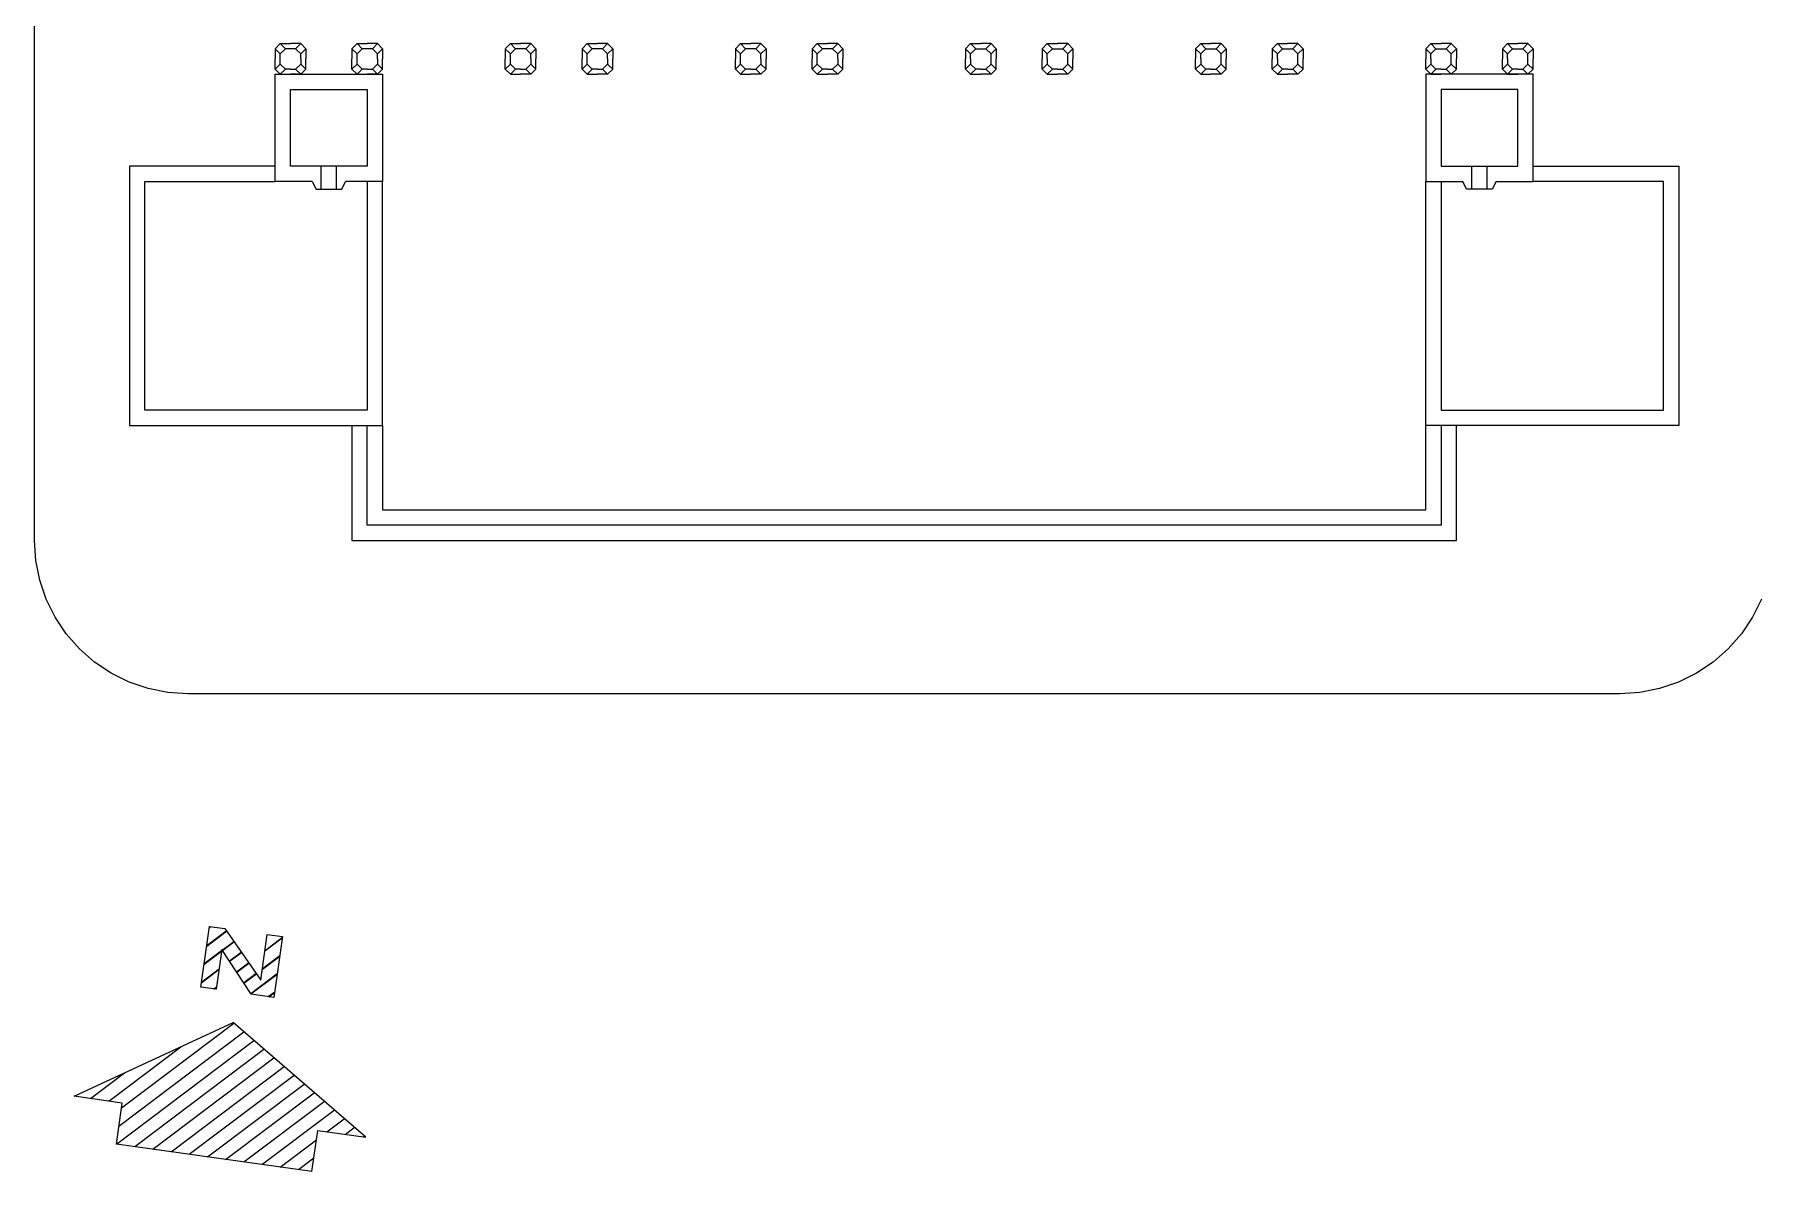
# Model space of a CAD drawing. Extents: x 301721 to 487446, y -38404 to 51035.
# Drawn here: x 349164 to 382879, y -38404 to -16156 of the extents above; entities that cross this region are included whole.
import ezdxf

# ---------------------------------------------------------------- set-up
doc = ezdxf.new("R2010")
doc.units = 0
doc.header["$MEASUREMENT"] = 0
for name, color, linetype in [('EXTERNAL_WORKS_P', 14, 'CONTINUOUS'), ('TEXT', 7, 'CONTINUOUS'), ('WA_EXT', 7, 'CONTINUOUS')]:
    doc.layers.add(name, color=color, linetype=linetype)

msp = doc.modelspace()

# ---------------------------------------------------------------- hatches: boundary and pattern name
at = {"layer": 'TEXT'}
h = msp.add_hatch(dxfattribs=at)
h.set_pattern_fill('_U', color=256, scale=254.000002, angle=37.01, style=0, pattern_type=0)
h.set_pattern_definition([(37.01, (381644.67, 9265.54), (-152.8964, 202.8267), [])])
h.paths.add_polyline_path([(350765, -37866), (350878, -37064), (349940, -36932), (353049, -35490), (355641, -37734), (354703, -37602), (354590, -38404)], flags=16)
h.paths.add_polyline_path([(352420, -34796), (352587, -33608), (352884, -33650), (353591, -34658), (353716, -33766), (354013, -33808), (353846, -34997), (353400, -34934), (352827, -34058), (352717, -34838)], flags=0)
h = msp.add_hatch(dxfattribs=at)
h.set_pattern_fill('_U', color=256, scale=254.000002, angle=37, style=0, pattern_type=0)
h.set_pattern_definition([(37, (381644.67, 9265.54), (-152.861, 202.8534), [])])
h.paths.add_polyline_path([(352420, -34796), (352587, -33608), (352884, -33650), (353591, -34658), (353716, -33766), (354013, -33808), (353846, -34997), (353400, -34934), (352827, -34058), (352717, -34838)], flags=16)

# ---------------------------------------------------------------- linework, layer by layer
at = {"layer": 'EXTERNAL_WORKS_P'}
for p, q in [((349164, -26055), (349164, -15485)), ((354771, -19185), (354771, -18735)), ((355071, -19185), (355071, -18735)), ((377271, -19185), (377271, -18735)), ((377571, -19185), (377571, -18735)), ((354596, -19035), (353871, -19035)), ((355971, -19035), (355246, -19035)), ((376371, -19035), (377096, -19035)), ((377746, -19035), (378471, -19035)), ((380164, -29055), (352164, -29055))]:
    msp.add_line(p, q, dxfattribs=at)
at = {"layer": 'EXTERNAL_WORKS_P', "linetype": 'Continuous'}
for p, q in [((349189, -26446), (349164, -26055)), ((349266, -26831), (349189, -26446)), ((349392, -27203), (349266, -26831)), ((349566, -27555), (349392, -27203)), ((382935, -27203), (382762, -27555)), ((349784, -27881), (349566, -27555)), ((382762, -27555), (382544, -27881)), ((350042, -28176), (349784, -27881)), ((382544, -27881), (382285, -28176)), ((350337, -28435), (350042, -28176)), ((382285, -28176), (381990, -28435)), ((350664, -28653), (350337, -28435)), ((351016, -28827), (350664, -28653)), ((381664, -28653), (381312, -28827)), ((381990, -28435), (381664, -28653)), ((351387, -28953), (351016, -28827)), ((351772, -29029), (351387, -28953)), ((380940, -28953), (380555, -29029)), ((381312, -28827), (380940, -28953)), ((352164, -29055), (351772, -29029)), ((380555, -29029), (380164, -29055))]:
    msp.add_line(p, q, dxfattribs=at)
at = {"layer": 'EXTERNAL_WORKS_P'}
for points in [[(353871, -19035), (353871, -16935), (355971, -16935), (355971, -19035)], [(378471, -19035), (378471, -16935), (376371, -16935), (376371, -19035)], [(355671, -17235), (355671, -18735), (354171, -18735), (354171, -17235), (355671, -17235)], [(376671, -17235), (376671, -18735), (378171, -18735), (378171, -17235), (376671, -17235)], [(353871, -18735), (351021, -18735), (351021, -23805), (355971, -23805), (355971, -19035)], [(378471, -18735), (381321, -18735), (381321, -23805), (376371, -23805), (376371, -19035)], [(355671, -19035), (355671, -23505), (351321, -23505), (351321, -19035), (353871, -19035)], [(354596, -19035), (354671, -19185), (355171, -19185), (355246, -19035)], [(376671, -19035), (376671, -23505), (381021, -23505), (381021, -19035), (378471, -19035)], [(377746, -19035), (377671, -19185), (377171, -19185), (377096, -19035)], [(355371, -23805), (355371, -26055), (376971, -26055), (376971, -23805)], [(376671, -23805), (376671, -25755), (355671, -25755), (355671, -23805)], [(355971, -23805), (355971, -25455), (376371, -25455), (376371, -23805)]]:
    msp.add_lwpolyline(points, dxfattribs=at)
at = {"layer": 'TEXT'}
for points in [[(352420, -34796), (352587, -33608), (352884, -33650), (353591, -34658), (353716, -33766), (354013, -33808), (353846, -34997), (353400, -34934), (352827, -34058), (352717, -34838), (352420, -34796)], [(354590, -38404), (350765, -37866), (350878, -37064), (349940, -36932), (353049, -35490)], [(354590, -38404), (354703, -37602), (355641, -37734), (353049, -35490)]]:
    msp.add_lwpolyline(points, dxfattribs=at)
at = {"layer": 'WA_EXT'}
for p, q in [((353871, -16435), (353971, -16335)), ((353971, -16535), (353871, -16435)), ((353871, -16435), (353871, -16635)), ((354071, -16435), (353971, -16335)), ((353971, -16335), (354171, -16335)), ((353971, -16535), (354071, -16435)), ((354171, -16435), (354071, -16435)), ((354371, -16335), (354171, -16335)), ((354271, -16435), (354171, -16435)), ((354271, -16435), (354371, -16335)), ((354271, -16435), (354371, -16535)), ((354471, -16435), (354371, -16335)), ((354371, -16535), (354471, -16435)), ((354471, -16435), (354471, -16635)), ((355371, -16435), (355471, -16335)), ((355471, -16535), (355371, -16435)), ((355371, -16435), (355371, -16635)), ((355571, -16435), (355471, -16335)), ((355471, -16335), (355671, -16335)), ((355471, -16535), (355571, -16435)), ((355671, -16435), (355571, -16435)), ((355871, -16335), (355671, -16335)), ((355771, -16435), (355671, -16435)), ((355771, -16435), (355871, -16335)), ((355771, -16435), (355871, -16535)), ((355971, -16435), (355871, -16335)), ((355871, -16535), (355971, -16435)), ((355971, -16435), (355971, -16635)), ((358371, -16435), (358471, -16335)), ((358471, -16535), (358371, -16435)), ((358371, -16435), (358371, -16635)), ((358571, -16435), (358471, -16335)), ((358471, -16335), (358671, -16335)), ((358471, -16535), (358571, -16435)), ((358671, -16435), (358571, -16435)), ((358871, -16335), (358671, -16335)), ((358771, -16435), (358671, -16435)), ((358771, -16435), (358871, -16335)), ((358771, -16435), (358871, -16535)), ((358971, -16435), (358871, -16335)), ((358871, -16535), (358971, -16435)), ((358971, -16435), (358971, -16635)), ((359871, -16435), (359971, -16335)), ((359971, -16535), (359871, -16435)), ((359871, -16435), (359871, -16635)), ((360071, -16435), (359971, -16335)), ((359971, -16335), (360171, -16335)), ((359971, -16535), (360071, -16435)), ((360171, -16435), (360071, -16435)), ((360371, -16335), (360171, -16335)), ((360271, -16435), (360171, -16435)), ((360271, -16435), (360371, -16335)), ((360271, -16435), (360371, -16535)), ((360471, -16435), (360371, -16335)), ((360371, -16535), (360471, -16435)), ((360471, -16435), (360471, -16635)), ((362871, -16435), (362971, -16335)), ((362971, -16535), (362871, -16435)), ((362871, -16435), (362871, -16635)), ((363071, -16435), (362971, -16335)), ((362971, -16335), (363171, -16335)), ((362971, -16535), (363071, -16435)), ((363171, -16435), (363071, -16435)), ((363371, -16335), (363171, -16335)), ((363271, -16435), (363171, -16435)), ((363271, -16435), (363371, -16335)), ((363271, -16435), (363371, -16535)), ((363471, -16435), (363371, -16335)), ((363371, -16535), (363471, -16435)), ((363471, -16435), (363471, -16635)), ((364371, -16435), (364471, -16335)), ((364471, -16535), (364371, -16435)), ((364371, -16435), (364371, -16635)), ((364571, -16435), (364471, -16335)), ((364471, -16335), (364671, -16335)), ((364471, -16535), (364571, -16435)), ((364671, -16435), (364571, -16435)), ((364871, -16335), (364671, -16335)), ((364771, -16435), (364671, -16435)), ((364771, -16435), (364871, -16335)), ((364771, -16435), (364871, -16535)), ((364971, -16435), (364871, -16335)), ((364871, -16535), (364971, -16435)), ((364971, -16435), (364971, -16635)), ((367371, -16435), (367471, -16335)), ((367471, -16535), (367371, -16435)), ((367371, -16435), (367371, -16635)), ((367571, -16435), (367471, -16335)), ((367471, -16335), (367671, -16335)), ((367571, -16435), (367471, -16535)), ((367571, -16435), (367671, -16435)), ((367871, -16335), (367671, -16335)), ((367671, -16435), (367771, -16435)), ((367771, -16435), (367871, -16335)), ((367871, -16535), (367771, -16435)), ((367971, -16435), (367871, -16335)), ((367871, -16535), (367971, -16435)), ((367971, -16435), (367971, -16635)), ((368871, -16435), (368971, -16335)), ((368971, -16535), (368871, -16435)), ((368871, -16435), (368871, -16635)), ((369071, -16435), (368971, -16335)), ((368971, -16335), (369171, -16335)), ((369071, -16435), (368971, -16535)), ((369071, -16435), (369171, -16435)), ((369371, -16335), (369171, -16335)), ((369171, -16435), (369271, -16435)), ((369271, -16435), (369371, -16335)), ((369371, -16535), (369271, -16435)), ((369471, -16435), (369371, -16335)), ((369371, -16535), (369471, -16435)), ((369471, -16435), (369471, -16635)), ((371871, -16435), (371971, -16335)), ((371971, -16535), (371871, -16435)), ((371871, -16435), (371871, -16635)), ((372071, -16435), (371971, -16335)), ((371971, -16335), (372171, -16335)), ((372071, -16435), (371971, -16535)), ((372071, -16435), (372171, -16435)), ((372371, -16335), (372171, -16335)), ((372171, -16435), (372271, -16435)), ((372271, -16435), (372371, -16335)), ((372371, -16535), (372271, -16435)), ((372471, -16435), (372371, -16335)), ((372371, -16535), (372471, -16435)), ((372471, -16435), (372471, -16635)), ((373371, -16435), (373471, -16335)), ((373471, -16535), (373371, -16435)), ((373371, -16435), (373371, -16635)), ((373571, -16435), (373471, -16335)), ((373471, -16335), (373671, -16335)), ((373571, -16435), (373471, -16535)), ((373571, -16435), (373671, -16435)), ((373871, -16335), (373671, -16335)), ((373671, -16435), (373771, -16435)), ((373771, -16435), (373871, -16335)), ((373871, -16535), (373771, -16435)), ((373971, -16435), (373871, -16335)), ((373871, -16535), (373971, -16435)), ((373971, -16435), (373971, -16635)), ((376371, -16435), (376471, -16335)), ((376471, -16535), (376371, -16435)), ((376371, -16435), (376371, -16635)), ((376571, -16435), (376471, -16335)), ((376471, -16335), (376671, -16335)), ((376571, -16435), (376471, -16535)), ((376571, -16435), (376671, -16435)), ((376871, -16335), (376671, -16335)), ((376671, -16435), (376771, -16435)), ((376771, -16435), (376871, -16335)), ((376871, -16535), (376771, -16435)), ((376971, -16435), (376871, -16335)), ((376871, -16535), (376971, -16435)), ((376971, -16435), (376971, -16635)), ((377871, -16435), (377971, -16335)), ((377971, -16535), (377871, -16435)), ((377871, -16435), (377871, -16635)), ((378071, -16435), (377971, -16335)), ((377971, -16335), (378171, -16335)), ((378071, -16435), (377971, -16535)), ((378071, -16435), (378171, -16435)), ((378371, -16335), (378171, -16335)), ((378171, -16435), (378271, -16435)), ((378271, -16435), (378371, -16335)), ((378371, -16535), (378271, -16435)), ((378471, -16435), (378371, -16335)), ((378371, -16535), (378471, -16435)), ((378471, -16435), (378471, -16635)), ((353871, -16835), (353871, -16635)), ((353971, -16735), (353871, -16835)), ((353871, -16835), (353971, -16935)), ((353971, -16635), (353971, -16535)), ((353971, -16735), (353971, -16635)), ((354071, -16835), (353971, -16735)), ((354071, -16835), (353971, -16935)), ((354171, -16835), (354071, -16835)), ((354171, -16835), (354271, -16835)), ((354371, -16735), (354271, -16835)), ((354271, -16835), (354371, -16935)), ((354371, -16635), (354371, -16535)), ((354371, -16635), (354371, -16735)), ((354371, -16735), (354471, -16835)), ((354471, -16835), (354371, -16935)), ((354471, -16835), (354471, -16635)), ((355371, -16835), (355371, -16635)), ((355471, -16735), (355371, -16835)), ((355371, -16835), (355471, -16935)), ((355471, -16635), (355471, -16535)), ((355471, -16735), (355471, -16635)), ((355571, -16835), (355471, -16735)), ((355571, -16835), (355471, -16935)), ((355671, -16835), (355571, -16835)), ((355671, -16835), (355771, -16835)), ((355871, -16735), (355771, -16835)), ((355771, -16835), (355871, -16935)), ((355871, -16635), (355871, -16535)), ((355871, -16635), (355871, -16735)), ((355871, -16735), (355971, -16835)), ((355971, -16835), (355871, -16935)), ((355971, -16835), (355971, -16635)), ((358371, -16835), (358371, -16635)), ((358471, -16735), (358371, -16835)), ((358371, -16835), (358471, -16935)), ((358471, -16635), (358471, -16535)), ((358471, -16735), (358471, -16635)), ((358571, -16835), (358471, -16735)), ((358571, -16835), (358471, -16935)), ((358671, -16835), (358571, -16835)), ((358671, -16835), (358771, -16835)), ((358871, -16735), (358771, -16835)), ((358771, -16835), (358871, -16935)), ((358871, -16635), (358871, -16535)), ((358871, -16635), (358871, -16735)), ((358871, -16735), (358971, -16835)), ((358971, -16835), (358871, -16935)), ((358971, -16835), (358971, -16635)), ((359871, -16835), (359871, -16635)), ((359971, -16735), (359871, -16835)), ((359871, -16835), (359971, -16935)), ((359971, -16635), (359971, -16535)), ((359971, -16735), (359971, -16635)), ((360071, -16835), (359971, -16735)), ((360071, -16835), (359971, -16935)), ((360171, -16835), (360071, -16835)), ((360171, -16835), (360271, -16835)), ((360371, -16735), (360271, -16835)), ((360271, -16835), (360371, -16935)), ((360371, -16635), (360371, -16535)), ((360371, -16635), (360371, -16735)), ((360371, -16735), (360471, -16835)), ((360471, -16835), (360371, -16935)), ((360471, -16835), (360471, -16635)), ((362871, -16835), (362871, -16635)), ((362971, -16735), (362871, -16835)), ((362871, -16835), (362971, -16935)), ((362971, -16635), (362971, -16535)), ((362971, -16735), (362971, -16635)), ((363071, -16835), (362971, -16735)), ((363071, -16835), (362971, -16935)), ((363171, -16835), (363071, -16835)), ((363171, -16835), (363271, -16835)), ((363371, -16735), (363271, -16835)), ((363271, -16835), (363371, -16935)), ((363371, -16635), (363371, -16535)), ((363371, -16635), (363371, -16735)), ((363371, -16735), (363471, -16835)), ((363471, -16835), (363371, -16935)), ((363471, -16835), (363471, -16635)), ((364371, -16835), (364371, -16635)), ((364471, -16735), (364371, -16835)), ((364371, -16835), (364471, -16935)), ((364471, -16635), (364471, -16535)), ((364471, -16735), (364471, -16635)), ((364571, -16835), (364471, -16735)), ((364571, -16835), (364471, -16935)), ((364671, -16835), (364571, -16835)), ((364671, -16835), (364771, -16835)), ((364871, -16735), (364771, -16835)), ((364771, -16835), (364871, -16935)), ((364871, -16635), (364871, -16535)), ((364871, -16635), (364871, -16735)), ((364871, -16735), (364971, -16835)), ((364971, -16835), (364871, -16935)), ((364971, -16835), (364971, -16635)), ((367371, -16835), (367371, -16635)), ((367471, -16735), (367371, -16835)), ((367371, -16835), (367471, -16935)), ((367471, -16635), (367471, -16535)), ((367471, -16635), (367471, -16735)), ((367471, -16735), (367571, -16835)), ((367571, -16835), (367471, -16935)), ((367671, -16835), (367571, -16835)), ((367671, -16835), (367771, -16835)), ((367771, -16835), (367871, -16735)), ((367771, -16835), (367871, -16935)), ((367871, -16635), (367871, -16535)), ((367871, -16735), (367871, -16635)), ((367871, -16735), (367971, -16835)), ((367971, -16835), (367871, -16935)), ((367971, -16835), (367971, -16635)), ((368871, -16835), (368871, -16635)), ((368971, -16735), (368871, -16835)), ((368871, -16835), (368971, -16935)), ((368971, -16635), (368971, -16535)), ((368971, -16635), (368971, -16735)), ((368971, -16735), (369071, -16835)), ((369071, -16835), (368971, -16935)), ((369171, -16835), (369071, -16835)), ((369171, -16835), (369271, -16835)), ((369271, -16835), (369371, -16735)), ((369271, -16835), (369371, -16935)), ((369371, -16635), (369371, -16535)), ((369371, -16735), (369371, -16635)), ((369371, -16735), (369471, -16835)), ((369471, -16835), (369371, -16935)), ((369471, -16835), (369471, -16635)), ((371871, -16835), (371871, -16635)), ((371971, -16735), (371871, -16835)), ((371871, -16835), (371971, -16935)), ((371971, -16635), (371971, -16535)), ((371971, -16635), (371971, -16735)), ((371971, -16735), (372071, -16835)), ((372071, -16835), (371971, -16935)), ((372171, -16835), (372071, -16835)), ((372171, -16835), (372271, -16835)), ((372271, -16835), (372371, -16735)), ((372271, -16835), (372371, -16935)), ((372371, -16635), (372371, -16535)), ((372371, -16735), (372371, -16635)), ((372371, -16735), (372471, -16835)), ((372471, -16835), (372371, -16935)), ((372471, -16835), (372471, -16635)), ((373371, -16835), (373371, -16635)), ((373471, -16735), (373371, -16835)), ((373371, -16835), (373471, -16935)), ((373471, -16635), (373471, -16535)), ((373471, -16635), (373471, -16735)), ((373471, -16735), (373571, -16835)), ((373571, -16835), (373471, -16935)), ((373671, -16835), (373571, -16835)), ((373671, -16835), (373771, -16835)), ((373771, -16835), (373871, -16735)), ((373771, -16835), (373871, -16935)), ((373871, -16635), (373871, -16535)), ((373871, -16735), (373871, -16635)), ((373871, -16735), (373971, -16835)), ((373971, -16835), (373871, -16935)), ((373971, -16835), (373971, -16635)), ((376371, -16835), (376371, -16635)), ((376471, -16735), (376371, -16835)), ((376371, -16835), (376471, -16935)), ((376471, -16635), (376471, -16535)), ((376471, -16635), (376471, -16735)), ((376471, -16735), (376571, -16835)), ((376571, -16835), (376471, -16935)), ((376671, -16835), (376571, -16835)), ((376671, -16835), (376771, -16835)), ((376771, -16835), (376871, -16735)), ((376771, -16835), (376871, -16935)), ((376871, -16635), (376871, -16535)), ((376871, -16735), (376871, -16635)), ((376871, -16735), (376971, -16835)), ((376971, -16835), (376871, -16935)), ((376971, -16835), (376971, -16635)), ((377871, -16835), (377871, -16635)), ((377971, -16735), (377871, -16835)), ((377871, -16835), (377971, -16935)), ((377971, -16635), (377971, -16535)), ((377971, -16635), (377971, -16735)), ((377971, -16735), (378071, -16835)), ((378071, -16835), (377971, -16935)), ((378171, -16835), (378071, -16835)), ((378171, -16835), (378271, -16835)), ((378271, -16835), (378371, -16735)), ((378271, -16835), (378371, -16935)), ((378371, -16635), (378371, -16535)), ((378371, -16735), (378371, -16635)), ((378371, -16735), (378471, -16835)), ((378471, -16835), (378371, -16935)), ((378471, -16835), (378471, -16635)), ((353971, -16935), (354171, -16935)), ((354371, -16935), (354171, -16935)), ((355471, -16935), (355671, -16935)), ((355871, -16935), (355671, -16935)), ((358471, -16935), (358671, -16935)), ((358871, -16935), (358671, -16935)), ((359971, -16935), (360171, -16935)), ((360371, -16935), (360171, -16935)), ((362971, -16935), (363171, -16935)), ((363371, -16935), (363171, -16935)), ((364471, -16935), (364671, -16935)), ((364871, -16935), (364671, -16935)), ((367471, -16935), (367671, -16935)), ((367871, -16935), (367671, -16935)), ((368971, -16935), (369171, -16935)), ((369371, -16935), (369171, -16935)), ((371971, -16935), (372171, -16935)), ((372371, -16935), (372171, -16935)), ((373471, -16935), (373671, -16935)), ((373871, -16935), (373671, -16935)), ((376471, -16935), (376671, -16935)), ((376871, -16935), (376671, -16935)), ((377971, -16935), (378171, -16935)), ((378371, -16935), (378171, -16935))]:
    msp.add_line(p, q, dxfattribs=at)

doc.saveas('drawing.dxf')
